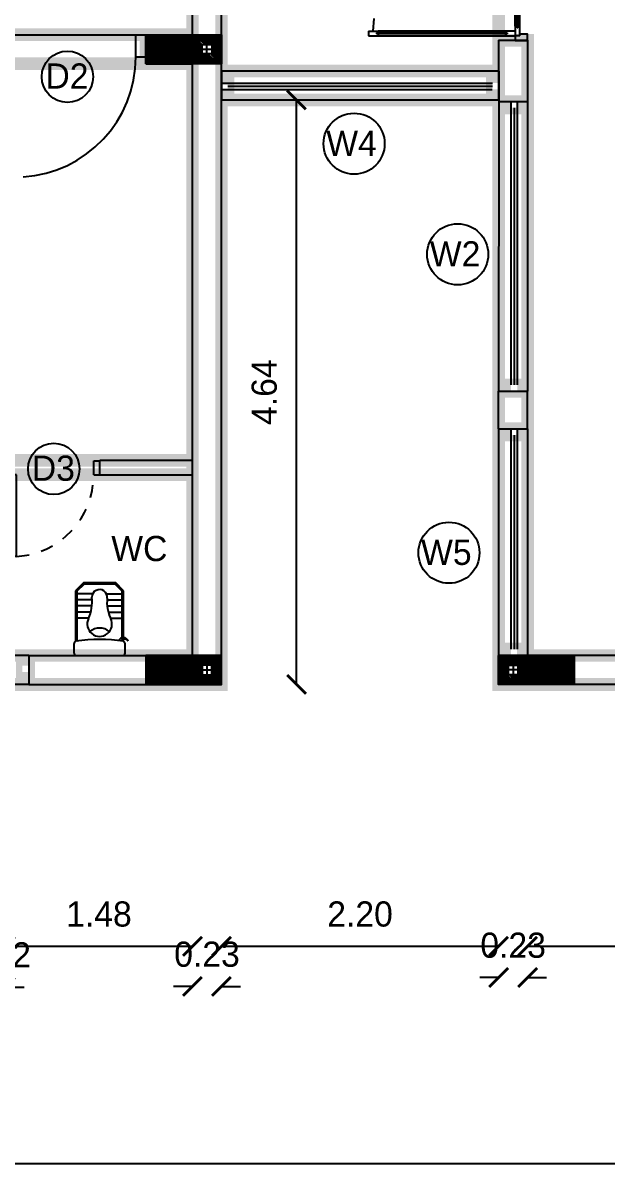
# Model space of a CAD drawing. Header units: metres. Extents: x 6101839 to 6102590, y -6659932 to -6659648.
# Drawn here: x 6102205.08 to 6102209.71, y -6659713.42 to -6659704.29 of the extents above; entities that cross this region are included whole.
import ezdxf

# ---------------------------------------------------------------- set-up
doc = ezdxf.new("R2010")
doc.units = ezdxf.units.M
doc.header["$LTSCALE"] = 500
doc.header["$MEASUREMENT"] = 0
doc.linetypes.add('HIDDEN', pattern=[0.375, 0.25, -0.125])
doc.layers.get('0').update_dxf_attribs({"linetype": 'CONTINUOUS'})
doc.layers.get('Defpoints').update_dxf_attribs({"linetype": 'CONTINUOUS'})
for name, color, linetype in [('Bldg', 44, 'CONTINUOUS'), ('BLK_1_FLR_1_BLT_UP_AREA', 26, 'CONTINUOUS'), ('BLK_1_FLR_1_CARPET_AREA', 25, 'CONTINUOUS'), ('BLK_1_FLR_1_URINAL', 235, 'CONTINUOUS'), ('BLK_1_FLR_1_WATER_CLOSET', 213, 'CONTINUOUS'), ('BLK_1_LVL_1_BLDG_FOOT_PRINT', 1, 'CONTINUOUS'), ('COL', 2, 'CONTINUOUS'), ('DIM', 205, 'CONTINUOUS'), ('DOORTEXT', 13, 'CONTINUOUS'), ('ED', 30, 'CONTINUOUS'), ('FURN', 156, 'CONTINUOUS'), ('FURN1', 252, 'CONTINUOUS'), ('FURNITURE', 252, 'CONTINUOUS'), ('FURNITURES', 252, 'CONTINUOUS'), ('HATCH', 15, 'CONTINUOUS'), ('TEXT', 4, 'CONTINUOUS'), ('TOILET', 8, 'CONTINUOUS'), ('W-SCH', 205, 'CONTINUOUS'), ('wall', 125, 'CONTINUOUS'), ('WALL TILE', 251, 'CONTINUOUS'), ('wall1', 125, 'CONTINUOUS'), ('WINDOWS', 252, 'CONTINUOUS')]:
    doc.layers.add(name, color=color, linetype=linetype)
doc.styles.add('RM', font='GOTHIC.TTF')
doc.styles.add('S2', font='GOTHIC.TTF')
doc.styles.add('USA TEXT', font='GOTHIC.TTF')
doc.dimstyles.new('1-100-ED', dxfattribs={"dimtxt": 0.2, "dimasz": 0.15, "dimexe": 0.18, "dimexo": 0.0625, "dimgap": 0.15, "dimtad": 1, "dimzin": 0, "dimdsep": 46, "dimtxsty": 'USA TEXT', "dimblk": 'ARCHTICK', "dimcen": 0.1, "dimse1": 1, "dimse2": 1, "dimclrd": 256, "dimclrt": 256, "dimadec": 0, "dimazin": 0, "dimtfac": 1, "dimtofl": 0, "dimtmove": 0, "dimatfit": 3, "dimldrblk": 'ARCHTICK', "dimfxl": 0.18, "dimtolj": 1, "dimtzin": 0, "dimarcsym": 0})

# ---------------------------------------------------------------- blocks, each defined once
blk = doc.blocks.new('NEWCOL')
at = {"layer": 'HATCH'}
h = blk.add_hatch(dxfattribs=at)
h.set_pattern_fill('ANSI31', color=256, scale=3, angle=270, style=0)
h.set_pattern_definition([(315, (-629970.926, -258732.088), (6.73519209, 6.73519209), [])])
h.paths.add_polyline_path([(0, 115), (-115, 115), (-115, 0), (-37.5, 0), (-37.5, 37.5), (0, 37.5)])
h.paths.add_polyline_path([(115, 115), (0, 115), (0, 37.5), (37.5, 37.5), (37.5, 0), (115, 0)])
h.paths.add_polyline_path([(115, 0), (37.5, 0), (37.5, -37.5), (0, -37.5), (0, -485), (115, -485)])
h.paths.add_polyline_path([(0, -37.5), (-37.5, -37.5), (-37.5, 0), (-115, 0), (-115, -485), (0, -485)])
at = {"layer": 'COL'}
for p, q in [((0, -485), (0, 115)), ((-115, 0), (115, 0))]:
    blk.add_line(p, q, dxfattribs=at)
for points in [[(-115, -485), (115, -485), (115, 115), (-115, 115)], [(-37.5, -37.5), (37.5, -37.5), (37.5, 37.5), (-37.5, 37.5)]]:
    blk.add_lwpolyline(points, close=True, dxfattribs=at)
blk = doc.blocks.new('PIO-DOOR 750')
at = {"layer": 'FURN1'}
for p, q in [((-110, -50), (-110, 0)), ((0, -50), (-110, -50)), ((0, -50), (0, 0)), ((-110, -700), (-110, -750)), ((0, -700), (-110, -700)), ((0, -662.5), (0, -750)), ((648.9, -662.5), (0, -662.5)), ((648.9, -700), (0, -700)), ((648.9, -662.5), (648.9, -700))]:
    blk.add_line(p, q, dxfattribs=at)
at = {"layer": 'FURN1', "linetype": 'HIDDEN', "ltscale": 0.5}
blk.add_arc((0, -700), 650, 3.3033, 90.00406, dxfattribs=at)
blk = doc.blocks.new('_ArchTick')
at = {"color": 0, "linetype": 'ByBlock', "const_width": 0.15}
blk.add_lwpolyline([(-0.5, -0.5), (0.5, 0.5)], dxfattribs=at)
blk = doc.blocks.new('*D293')
at = {"layer": 'Defpoints', "color": 0, "transparency": 16777216}
for p in [(6102204.8246, -6659709.0485), (6102204.9396, -6659709.062), (6102204.9396, -6659711.941)]:
    blk.add_point(p, dxfattribs=at)
at = {"layer": 'ED', "lineweight": -2, "transparency": 16777216}
for p, q in [((6102204.8246, -6659711.941), (6102204.6746, -6659711.941)), ((6102204.9396, -6659711.941), (6102205.0896, -6659711.941))]:
    blk.add_line(p, q, dxfattribs=at)
at = {"layer": 'ED', "lineweight": -2, "transparency": 16777216, "xscale": 0.15, "yscale": 0.15, "zscale": 0.15}
blk.add_blockref('_ArchTick', (6102204.8246, -6659711.941), dxfattribs=at)
at = {"layer": 'ED', "lineweight": -2, "transparency": 16777216, "xscale": 0.15, "yscale": 0.15, "zscale": 0.15, "rotation": 180}
blk.add_blockref('_ArchTick', (6102204.9396, -6659711.941), dxfattribs=at)
at = {"layer": 'ED', "transparency": 16777216, "insert": (6102204.8821, -6659711.6859), "char_height": 0.2, "attachment_point": 5, "style": 'USA TEXT'}
blk.add_mtext('\\A1;0.12', dxfattribs=at)
blk = doc.blocks.new('*D294')
at = {"layer": 'Defpoints', "color": 0, "transparency": 16777216}
for p in [(6102206.4246, -6659708.417), (6102204.9396, -6659709.062), (6102206.4246, -6659711.6165)]:
    blk.add_point(p, dxfattribs=at)
at = {"layer": 'ED', "lineweight": -2, "transparency": 16777216}
blk.add_line((6102204.9396, -6659711.6165), (6102206.4246, -6659711.6165), dxfattribs=at)
at = {"layer": 'ED', "lineweight": -2, "transparency": 16777216, "xscale": 0.15, "yscale": 0.15, "zscale": 0.15, "rotation": 180}
blk.add_blockref('_ArchTick', (6102204.9396, -6659711.6165), dxfattribs=at)
at = {"layer": 'ED', "lineweight": -2, "transparency": 16777216, "xscale": 0.15, "yscale": 0.15, "zscale": 0.15}
blk.add_blockref('_ArchTick', (6102206.4246, -6659711.6165), dxfattribs=at)
at = {"layer": 'ED', "transparency": 16777216, "insert": (6102205.6821, -6659711.3614), "char_height": 0.2, "attachment_point": 5, "style": 'USA TEXT'}
blk.add_mtext('\\A1;1.48', dxfattribs=at)
blk = doc.blocks.new('*D295')
at = {"layer": 'Defpoints', "color": 0, "transparency": 16777216}
for p in [(6102206.4246, -6659708.417), (6102206.6546, -6659708.5155), (6102206.6546, -6659711.9356)]:
    blk.add_point(p, dxfattribs=at)
at = {"layer": 'ED', "lineweight": -2, "transparency": 16777216}
for p, q in [((6102206.4246, -6659711.9356), (6102206.2746, -6659711.9356)), ((6102206.6546, -6659711.9356), (6102206.8046, -6659711.9356))]:
    blk.add_line(p, q, dxfattribs=at)
at = {"layer": 'ED', "lineweight": -2, "transparency": 16777216, "xscale": 0.15, "yscale": 0.15, "zscale": 0.15}
blk.add_blockref('_ArchTick', (6102206.4246, -6659711.9356), dxfattribs=at)
at = {"layer": 'ED', "lineweight": -2, "transparency": 16777216, "xscale": 0.15, "yscale": 0.15, "zscale": 0.15, "rotation": 180}
blk.add_blockref('_ArchTick', (6102206.6546, -6659711.9356), dxfattribs=at)
at = {"layer": 'ED', "transparency": 16777216, "insert": (6102206.5396, -6659711.6806), "char_height": 0.2, "attachment_point": 5, "style": 'USA TEXT'}
blk.add_mtext('\\A1;0.23', dxfattribs=at)
blk = doc.blocks.new('*D296')
at = {"layer": 'Defpoints', "color": 0, "transparency": 16777216}
for p in [(6102206.6546, -6659708.5155), (6102208.8543, -6659709.134), (6102208.8543, -6659711.6165)]:
    blk.add_point(p, dxfattribs=at)
at = {"layer": 'ED', "lineweight": -2, "transparency": 16777216}
blk.add_line((6102206.6546, -6659711.6165), (6102208.8543, -6659711.6165), dxfattribs=at)
at = {"layer": 'ED', "lineweight": -2, "transparency": 16777216, "xscale": 0.15, "yscale": 0.15, "zscale": 0.15, "rotation": 180}
blk.add_blockref('_ArchTick', (6102206.6546, -6659711.6165), dxfattribs=at)
at = {"layer": 'ED', "lineweight": -2, "transparency": 16777216, "xscale": 0.15, "yscale": 0.15, "zscale": 0.15}
blk.add_blockref('_ArchTick', (6102208.8543, -6659711.6165), dxfattribs=at)
at = {"layer": 'ED', "transparency": 16777216, "insert": (6102207.7544, -6659711.3614), "char_height": 0.2, "attachment_point": 5, "style": 'USA TEXT'}
blk.add_mtext('\\A1;2.20', dxfattribs=at)
blk = doc.blocks.new('*D297')
at = {"layer": 'Defpoints', "color": 0, "transparency": 16777216}
for p in [(6102209.0843, -6659708.958), (6102208.8543, -6659709.134), (6102209.0843, -6659711.8642)]:
    blk.add_point(p, dxfattribs=at)
at = {"layer": 'ED', "lineweight": -2, "transparency": 16777216}
for p, q in [((6102208.8543, -6659711.8642), (6102208.7043, -6659711.8642)), ((6102209.0843, -6659711.8642), (6102209.2343, -6659711.8642))]:
    blk.add_line(p, q, dxfattribs=at)
at = {"layer": 'ED', "lineweight": -2, "transparency": 16777216, "xscale": 0.15, "yscale": 0.15, "zscale": 0.15}
blk.add_blockref('_ArchTick', (6102208.8543, -6659711.8642), dxfattribs=at)
at = {"layer": 'ED', "lineweight": -2, "transparency": 16777216, "xscale": 0.15, "yscale": 0.15, "zscale": 0.15, "rotation": 180}
blk.add_blockref('_ArchTick', (6102209.0843, -6659711.8642), dxfattribs=at)
at = {"layer": 'ED', "transparency": 16777216, "insert": (6102208.9693, -6659711.6092), "char_height": 0.2, "attachment_point": 5, "style": 'USA TEXT'}
blk.add_mtext('\\A1;0.23', dxfattribs=at)
blk = doc.blocks.new('*D298')
at = {"layer": 'Defpoints', "color": 0, "transparency": 16777216}
for p in [(6102218.8543, -6659708.7925), (6102209.0843, -6659708.958), (6102218.8543, -6659711.6165)]:
    blk.add_point(p, dxfattribs=at)
at = {"layer": 'ED', "lineweight": -2, "transparency": 16777216}
blk.add_line((6102209.0843, -6659711.6165), (6102218.8543, -6659711.6165), dxfattribs=at)
at = {"layer": 'ED', "lineweight": -2, "transparency": 16777216, "xscale": 0.15, "yscale": 0.15, "zscale": 0.15, "rotation": 180}
blk.add_blockref('_ArchTick', (6102209.0843, -6659711.6165), dxfattribs=at)
at = {"layer": 'ED', "lineweight": -2, "transparency": 16777216, "xscale": 0.15, "yscale": 0.15, "zscale": 0.15}
blk.add_blockref('_ArchTick', (6102218.8543, -6659711.6165), dxfattribs=at)
at = {"layer": 'ED', "transparency": 16777216, "insert": (6102213.9693, -6659711.3614), "char_height": 0.2, "attachment_point": 5, "style": 'USA TEXT'}
blk.add_mtext('\\A1;9.77', dxfattribs=at)
blk = doc.blocks.new('A$C607F0CF8')
at = {"layer": 'FURNITURES', "color": 233}
for p, q in [((0, -342.4), (0, -267.5)), ((-37.5, -280), (-37.5, -342.4)), ((-37.5, -342.4), (-21.9, -342.4)), ((-21.9, -329.9), (-15.6, -329.9)), ((-21.9, -342.4), (-21.9, -329.9)), ((-15.6, -342.4), (-15.6, -329.9)), ((-15.6, -342.4), (0, -342.4)), ((-37.4, -2180), (-37.4, -2117.6)), ((-37.4, -2117.6), (-21.8, -2117.6)), ((-21.8, -2117.6), (-21.8, -2130.1)), ((-21.8, -2130.1), (-15.6, -2130.1)), ((-15.6, -2117.6), (0, -2117.6)), ((-15.6, -2117.6), (-15.6, -2130.1)), ((0, -2117.6), (0, -2192.5))]:
    blk.add_line(p, q, dxfattribs=at)
at = {"layer": 'FURNITURES', "color": 250}
for p, q in [((-37.4, -2117.6), (-37.5, -342.4)), ((-21.8, -2117.6), (-21.9, -329.9)), ((-15.6, -2117.6), (-15.6, -329.9)), ((0, -2117.6), (0, -342.4))]:
    blk.add_line(p, q, dxfattribs=at)
at = {"layer": 'FURNITURES', "color": 250, "linetype": 'HIDDEN', "ltscale": 0.5}
for centre, radius, start, end in [((-284.9, -219.4), 847, 286.98349, 356.74918), ((-37.4, -2192.5), 1163, 1.84777, 90.00146)]:
    blk.add_arc(centre, radius, start, end, dxfattribs=at)
at = {"layer": 'wall', "color": 7}
for p, q in [((-37.5, -267.5), (0, -267.5)), ((-37.5, -267.5), (-37.5, -280)), ((0, -230), (74.9, -230)), ((0, -230), (0, -267.5)), ((74.9, -267.5), (0, -267.5)), ((62.5, -245.6), (62.5, -251.9)), ((74.9, -245.6), (62.5, -245.6)), ((74.9, -251.9), (62.5, -251.9)), ((74.9, -230), (74.9, -245.6)), ((74.9, -230), (486.3, -230)), ((74.9, -245.6), (498.8, -245.6)), ((74.9, -251.9), (498.8, -251.8)), ((74.9, -251.9), (74.9, -267.5)), ((486.3, -267.5), (74.9, -267.5)), ((560.8, -230), (486.3, -230)), ((486.3, -230), (486.3, -245.6)), ((486.3, -245.6), (498.8, -245.6)), ((486.3, -251.8), (486.3, -267.5)), ((486.3, -251.8), (498.8, -251.8)), ((560.8, -267.5), (486.3, -267.5)), ((498.8, -245.6), (498.8, -251.8)), ((560.8, -230), (560.8, -267.5)), ((-37.4, -2192.5), (-37.4, -2180)), ((-37.4, -2192.5), (0, -2192.5)), ((0, -2155.1), (75, -2155.1)), ((0, -2155.1), (0, -2192.5)), ((75, -2192.5), (0, -2192.5)), ((62.5, -2170.7), (62.5, -2176.9)), ((75, -2170.7), (62.5, -2170.7)), ((75, -2176.9), (62.5, -2176.9)), ((75, -2155.1), (1087.5, -2155)), ((75, -2155.1), (75, -2170.7)), ((75, -2170.7), (1100, -2170.6)), ((75, -2176.9), (75, -2192.5)), ((75, -2176.9), (1100, -2176.9)), ((1087.5, -2192.5), (75, -2192.5)), ((1162.4, -2155), (1087.5, -2155)), ((1087.5, -2155), (1087.5, -2170.6)), ((1087.5, -2170.6), (1100, -2170.6)), ((1087.5, -2176.9), (1087.5, -2192.5)), ((1087.5, -2176.9), (1100, -2176.9)), ((1162.4, -2192.5), (1087.5, -2192.5)), ((1100, -2170.6), (1100, -2176.9)), ((1162.4, -2155), (1162.4, -2192.5))]:
    blk.add_line(p, q, dxfattribs=at)
for points in [[(0, -267.5), (0, -230), (-99.9, -230), (-99.9, -280), (-37.5, -280)], [(0, -2192.5), (0, -2230), (-99.9, -2230), (-99.9, -2180), (-37.4, -2180)]]:
    blk.add_lwpolyline(points, dxfattribs=at)
blk = doc.blocks.new('*D878')
at = {"layer": 'Defpoints', "color": 0, "transparency": 16777216}
for p in [(6102197.4196, -6659709.19), (6102257.8744, -6659709.189), (6102257.8744, -6659713.3415)]:
    blk.add_point(p, dxfattribs=at)
at = {"layer": 'ED', "lineweight": -2, "transparency": 16777216}
blk.add_line((6102197.4196, -6659713.3415), (6102257.8744, -6659713.3415), dxfattribs=at)
at = {"layer": 'ED', "lineweight": -2, "transparency": 16777216, "xscale": 0.15, "yscale": 0.15, "zscale": 0.15, "rotation": 180}
blk.add_blockref('_ArchTick', (6102197.4196, -6659713.3415), dxfattribs=at)
at = {"layer": 'ED', "lineweight": -2, "transparency": 16777216, "xscale": 0.15, "yscale": 0.15, "zscale": 0.15}
blk.add_blockref('_ArchTick', (6102257.8744, -6659713.3415), dxfattribs=at)
at = {"layer": 'ED', "transparency": 16777216, "insert": (6102227.647, -6659713.0864), "char_height": 0.2, "attachment_point": 5, "style": 'USA TEXT'}
blk.add_mtext('\\A1;60.45', dxfattribs=at)
blk = doc.blocks.new('WC')
at = {"layer": 'FURN'}
for p, q in [((-202.2, 17.2), (-202.2, 95.6)), ((202.2, 17.2), (202.2, 95.6)), ((-184.9, 0), (184.9, 0))]:
    blk.add_line(p, q, dxfattribs=at)
for centre, major_axis, start_param, end_param in [((-184.9, 95.6), (17.2, 1.6), 1.633768, 3.046673), ((0, -1065.8), (1193.3, 0), 1.412905, 1.728687), ((187.3, 99.3), (42.2, 0.3), 0.348549, 2.672025), ((196.2, 93.8), (36.7, -0.3), 0.590762, 2.508204), ((184.9, 95.6), (17.2, -1.6), 0.09492, 1.507825), ((-184.9, 17.2), (17.1, 2.3), 3.009476, 4.580273), ((184.9, 17.2), (17.1, -2.3), -1.43868, 0.132116)]:
    blk.add_ellipse(centre, major_axis=major_axis, ratio=1, start_param=start_param, end_param=end_param, dxfattribs=at)
at = {"layer": 'TOILET'}
for p, q in [((-127.7, 576.5), (-190, 514.1)), ((-123.5, 566.5), (-180, 510)), ((127.7, 576.5), (-127.7, 576.5)), ((123.5, 566.5), (-123.5, 566.5)), ((180, 510), (123.5, 566.5)), ((190, 514.1), (127.7, 576.5)), ((-190, 514.1), (-190, 114.8)), ((-180, 510), (-180, 118.9)), ((-54.9, 489), (-180, 489)), ((54.9, 489), (180, 489)), ((180, 140.8), (180, 510)), ((190, 141.3), (190, 514.1)), ((-59.3, 441), (-180, 441)), ((-59.9, 393), (-180, 393)), ((59.3, 441), (180, 441)), ((59.9, 393), (180, 393)), ((-68.6, 345), (-180, 345)), ((-86.2, 297), (-180, 297)), ((68.6, 345), (180, 345)), ((86.2, 297), (180, 297)), ((-190, 114.8), (-187.8, 112.6)), ((-180, 118.9), (-175.5, 114.5)), ((175.5, 114.5), (180, 118.9)), ((180, 118.9), (180, 126.7)), ((187.8, 112.6), (190, 114.8)), ((190, 114.8), (190, 129.9))]:
    blk.add_line(p, q, dxfattribs=at)
for centre, radius, start, end in [((-392.4, 428.7), 333, 335.87153, 5.79272), ((0, 462.5), 61.1, 352.86275, 180.22138), ((346.6, 420.2), 288, 173.08413, 206.15395), ((0, 250.1), 98.1, 153.84605, 26.15395)]:
    blk.add_arc(centre, radius, start, end, dxfattribs=at)
at = {"layer": 'WALL TILE', "ltscale": 0.5}
blk.add_arc((0, 98.4), 119.4, 49.72364, 130.27636, dxfattribs=at)
blk = doc.blocks.new('*D1233')
at = {"layer": 'Defpoints', "color": 0, "transparency": 16777216}
for p in [(6102206.6547, -6659704.8958), (6102207.2499, -6659704.8958), (6102206.6546, -6659709.5375)]:
    blk.add_point(p, dxfattribs=at)
at = {"layer": 'ED', "lineweight": -2, "transparency": 16777216}
blk.add_line((6102207.2498, -6659709.5375), (6102207.2499, -6659704.8958), dxfattribs=at)
at = {"layer": 'ED', "lineweight": -2, "transparency": 16777216, "xscale": 0.15, "yscale": 0.15, "zscale": 0.15}
for p, rotation in [((6102207.2499, -6659704.8958), 89.99854407436122), ((6102207.2498, -6659709.5375), 269.9985440743612)]:
    blk.add_blockref('_ArchTick', p, dxfattribs=dict(at, rotation=rotation))
at = {"layer": 'ED', "transparency": 16777216, "insert": (6102206.9948, -6659707.2166), "char_height": 0.2, "attachment_point": 5, "rotation": 89.99854, "style": 'USA TEXT'}
blk.add_mtext('\\A1;4.64', dxfattribs=at)

msp = doc.modelspace()

# ---------------------------------------------------------------- linework, layer by layer
at = {"layer": 'Bldg', "linetype": 'ByBlock'}
for p, q in [((6102205.68956, -6659707.87248), (6102205.68956, -6659707.75748)), ((6102205.68956, -6659707.75748), (6102206.42456, -6659707.75748)), ((6102205.68956, -6659707.87248), (6102206.42456, -6659707.87248))]:
    msp.add_line(p, q, dxfattribs=at)
at = {"layer": 'BLK_1_FLR_1_BLT_UP_AREA', "color": 26, "linetype": 'Continuous', "const_width": 0.1}
msp.add_lwpolyline([(6102264.77616, -6659709.68897), (6102257.87431, -6659709.68897), (6102257.87431, -6659709.53746), (6102237.64432, -6659709.53742), (6102237.64402, -6659704.84323), (6102235.44432, -6659704.84323), (6102235.44432, -6659708.2441), (6102231.28432, -6659708.2441), (6102231.28432, -6659704.84373), (6102229.08432, -6659704.84373), (6102229.08432, -6659709.53746), (6102208.85433, -6659709.53746), (6102208.85442, -6659704.89564), (6102206.65468, -6659704.89578), (6102206.65456, -6659709.53746), (6102197.41957, -6659709.53746), (6102197.41957, -6659704.37868), (6102199.61957, -6659704.37868), (6102199.61957, -6659701.95746), (6102198.11957, -6659701.95746), (6102198.11957, -6659697.79746)], dxfattribs=at)
at = {"layer": 'BLK_1_FLR_1_CARPET_AREA', "color": 15, "const_width": 0.1}
msp.add_lwpolyline([(6102229.08432, -6659701.07798), (6102222.85433, -6659701.07798), (6102222.85433, -6659703.30746), (6102221.05433, -6659703.30746), (6102221.05433, -6659701.07746), (6102216.88432, -6659701.07746), (6102216.88432, -6659703.30746), (6102215.08432, -6659703.30746), (6102215.08432, -6659701.07746), (6102208.85433, -6659701.07746), (6102208.85457, -6659704.66557), (6102206.65456, -6659704.66571), (6102206.65456, -6659701.72746), (6102206.42456, -6659701.72746), (6102206.42456, -6659704.37868), (6102199.84957, -6659704.37746), (6102199.84957, -6659701.95746), (6102204.48309, -6659701.95746), (6102204.48309, -6659701.72746), (6102198.34957, -6659701.72745), (6102198.34957, -6659698.02746)], dxfattribs=at)
for points in [[(6102209.08433, -6659709.30746), (6102218.85435, -6659709.30746), (6102218.85433, -6659703.53746), (6102214.85432, -6659703.53746), (6102214.85432, -6659703.30746), (6102215.08432, -6659703.30746), (6102215.08427, -6659701.30745), (6102209.08433, -6659701.30746), (6102209.08433, -6659702.42236), (6102208.85442, -6659702.42237), (6102208.85426, -6659704.42246), (6102209.08433, -6659704.42246)], [(6102206.42456, -6659709.30743), (6102197.64957, -6659709.30746), (6102197.64957, -6659704.60868), (6102204.93956, -6659704.60868), (6102204.93955, -6659704.37871), (6102206.05456, -6659704.37871), (6102206.05456, -6659704.60868), (6102206.42456, -6659704.60868)]]:
    msp.add_lwpolyline(points, close=True, dxfattribs=at)
at = {"layer": 'BLK_1_FLR_1_URINAL', "ltscale": 400, "const_width": 0.1}
msp.add_lwpolyline([(6102206.42456, -6659704.60868), (6102206.42456, -6659707.75748), (6102197.64957, -6659707.75748), (6102197.64957, -6659704.60868)], close=True, dxfattribs=at)
at = {"layer": 'BLK_1_FLR_1_WATER_CLOSET', "const_width": 0.1}
msp.add_lwpolyline([(6102204.93956, -6659709.30748), (6102206.42456, -6659709.30748), (6102206.42456, -6659707.87248), (6102204.93956, -6659707.87248)], close=True, dxfattribs=at)
at = {"layer": 'BLK_1_LVL_1_BLDG_FOOT_PRINT', "ltscale": 400, "const_width": 0.1}
msp.add_lwpolyline([(6102264.77616, -6659709.69086), (6102257.87431, -6659709.69086), (6102257.87431, -6659709.53935), (6102237.64432, -6659709.53932), (6102237.64402, -6659704.84512), (6102235.44432, -6659704.84512), (6102235.44432, -6659708.24599), (6102231.28432, -6659708.24599), (6102231.28432, -6659704.84562), (6102229.08432, -6659704.84562), (6102229.08432, -6659709.53935), (6102208.85433, -6659709.53935), (6102208.85442, -6659704.89753), (6102206.65468, -6659704.89767), (6102206.65456, -6659709.53935), (6102197.41957, -6659709.53935), (6102197.41957, -6659704.38057), (6102199.61957, -6659704.38057), (6102199.61957, -6659701.95935), (6102198.11957, -6659701.95935), (6102198.11957, -6659697.79935)], dxfattribs=at)
at = {"layer": 'ED', "linetype": 'ByBlock'}
msp.add_line((6102205.0162, -6659704.37871), (6102205.97456, -6659704.38047), dxfattribs=at)
at = {"layer": 'FURN1', "linetype": 'ByBlock'}
for p, q in [((6102205.97456, -6659704.37868), (6102206.05456, -6659704.37868)), ((6102205.97457, -6659704.55468), (6102205.97456, -6659704.37868)), ((6102205.97457, -6659704.55468), (6102206.05457, -6659704.55468))]:
    msp.add_line(p, q, dxfattribs=at)
at = {"layer": 'FURN1', "const_width": 0.1}
for points in [[(6102206.65467, -6659704.76277), (6102206.70467, -6659704.76277), (6102206.70467, -6659704.81277), (6102206.65467, -6659704.81277)], [(6102206.6553, -6659704.76278), (6102206.7053, -6659704.76277), (6102206.7053, -6659704.81277), (6102206.6553, -6659704.81278)], [(6102208.85376, -6659704.76263), (6102208.80376, -6659704.76263), (6102208.80376, -6659704.81263), (6102208.85376, -6659704.81263)], [(6102208.85438, -6659704.76263), (6102208.80438, -6659704.76263), (6102208.80439, -6659704.81263), (6102208.85439, -6659704.81263)], [(6102208.95162, -6659704.90868), (6102208.95162, -6659704.95868), (6102209.00162, -6659704.95869), (6102209.00162, -6659704.90869)], [(6102208.95163, -6659704.90931), (6102208.95162, -6659704.95931), (6102209.00162, -6659704.95931), (6102209.00163, -6659704.90931)], [(6102208.95148, -6659707.20844), (6102208.95148, -6659707.15844), (6102209.00148, -6659707.15845), (6102209.00148, -6659707.20845)], [(6102208.95148, -6659707.20907), (6102208.95148, -6659707.15907), (6102209.00148, -6659707.15907), (6102209.00148, -6659707.20907)], [(6102208.95147, -6659707.50707), (6102208.95147, -6659707.55707), (6102209.00147, -6659707.55707), (6102209.00147, -6659707.50707)], [(6102208.95147, -6659707.50769), (6102208.95147, -6659707.55769), (6102209.00147, -6659707.55769), (6102209.00147, -6659707.50769)], [(6102208.95133, -6659709.30682), (6102208.95133, -6659709.25682), (6102209.00133, -6659709.25683), (6102209.00133, -6659709.30683)], [(6102208.95133, -6659709.30745), (6102208.95133, -6659709.25745), (6102209.00133, -6659709.25745), (6102209.00133, -6659709.30745)], [(6102205.12456, -6659709.4394), (6102205.07455, -6659709.4394), (6102205.07455, -6659709.38946), (6102205.12456, -6659709.38942)]]:
    msp.add_lwpolyline(points, close=True, dxfattribs=at)
at = {"layer": 'FURN1', "linetype": 'HIDDEN', "ltscale": 0.5}
msp.add_arc((6102205.01956, -6659704.55471), 0.955, 273.602094, 0.001761, dxfattribs=at)
at = {"layer": 'FURNITURE', "linetype": 'ByBlock', "ltscale": 0.2}
for p, q in [((6102206.6553, -6659704.76278), (6102208.80438, -6659704.76263)), ((6102206.6553, -6659704.81278), (6102208.80376, -6659704.81264)), ((6102208.95163, -6659704.90931), (6102208.95148, -6659707.15907)), ((6102209.00163, -6659704.90931), (6102209.00149, -6659707.15845)), ((6102208.95147, -6659707.50769), (6102208.95133, -6659709.25745)), ((6102209.00147, -6659707.50769), (6102209.00133, -6659709.25683))]:
    msp.add_line(p, q, dxfattribs=at)
at = {"layer": 'FURNITURE', "color": 4, "linetype": 'ByBlock', "ltscale": 0.2}
for p, q in [((6102206.7053, -6659704.78777), (6102208.80438, -6659704.78764)), ((6102208.97662, -6659704.95931), (6102208.97649, -6659707.15907)), ((6102208.97647, -6659707.55769), (6102208.97633, -6659709.25745))]:
    msp.add_line(p, q, dxfattribs=at)
at = {"layer": 'W-SCH'}
for centre, radius in [((6102205.43157, -6659704.71223), 0.20375), ((6102207.70731, -6659705.24396), 0.24242), ((6102208.52944, -6659706.12191), 0.24242), ((6102205.32362, -6659707.82614), 0.20375), ((6102208.45989, -6659708.49197), 0.24242)]:
    msp.add_circle(centre, radius, dxfattribs=at)
at = {"layer": 'wall1', "linetype": 'ByBlock'}
for p, q in [((6102206.42456, -6659704.37868), (6102206.42456, -6659701.72746)), ((6102206.65456, -6659709.53746), (6102206.65456, -6659701.72746)), ((6102206.05456, -6659704.37868), (6102206.42456, -6659704.37868)), ((6102208.85426, -6659704.42246), (6102208.85455, -6659704.90868)), ((6102208.85433, -6659704.42246), (6102209.08433, -6659704.42246)), ((6102209.08426, -6659704.42246), (6102209.08455, -6659704.90869)), ((6102206.05456, -6659704.60868), (6102206.42456, -6659704.60868)), ((6102206.42456, -6659709.30746), (6102206.42456, -6659704.60868)), ((6102206.65467, -6659704.66571), (6102206.65468, -6659704.89578)), ((6102208.85438, -6659704.66564), (6102208.85439, -6659704.89564)), ((6102208.85439, -6659704.89564), (6102208.85442, -6659704.89564)), ((6102208.85455, -6659704.90868), (6102209.08455, -6659704.90869)), ((6102208.85441, -6659707.20906), (6102209.08441, -6659707.20907)), ((6102208.85441, -6659707.50706), (6102208.85441, -6659707.20906)), ((6102209.08441, -6659707.50707), (6102209.08441, -6659707.20907)), ((6102208.85441, -6659707.50706), (6102209.08447, -6659707.50707)), ((6102208.85433, -6659709.00744), (6102208.85433, -6659709.53742)), ((6102209.08433, -6659709.00746), (6102209.08433, -6659709.30746)), ((6102205.12456, -6659709.30743), (6102205.12456, -6659709.53743)), ((6102205.12456, -6659709.30743), (6102206.42456, -6659709.30743)), ((6102208.85433, -6659709.30744), (6102209.08433, -6659709.30746)), ((6102210.16935, -6659709.30749), (6102208.85435, -6659709.30742)), ((6102205.12456, -6659709.53743), (6102206.65456, -6659709.53746)), ((6102210.16933, -6659709.53749), (6102208.85433, -6659709.53742))]:
    msp.add_line(p, q, dxfattribs=at)
at = {"layer": 'WINDOWS', "linetype": 'ByBlock'}
for p, q in [((6102206.65467, -6659704.66571), (6102208.85438, -6659704.66557)), ((6102206.65468, -6659704.89571), (6102208.85439, -6659704.89557)), ((6102208.85455, -6659704.90868), (6102208.85441, -6659707.20906)), ((6102209.08455, -6659704.90869), (6102209.08441, -6659707.20907)), ((6102208.85441, -6659707.50706), (6102208.85426, -6659709.30744)), ((6102209.08441, -6659707.50707), (6102209.08426, -6659709.30746)), ((6102205.12456, -6659709.30743), (6102198.24957, -6659709.30743)), ((6102205.12456, -6659709.53743), (6102198.24957, -6659709.53743))]:
    msp.add_line(p, q, dxfattribs=at)

# ---------------------------------------------------------------- block references
at = {"layer": 'COL', "yscale": 0.001, "zscale": 0.001}
for p, xscale, rotation in [((6102206.53956, -6659704.49368), -0.001, 270), ((6102206.53956, -6659709.42246), 0.001, 270), ((6102208.96933, -6659709.42246), -0.001, 90)]:
    msp.add_blockref('NEWCOL', p, dxfattribs=dict(at, xscale=xscale, rotation=rotation))
at = {"layer": 'DIM', "xscale": -0.001, "yscale": 0.001, "zscale": 0.001}
msp.add_blockref('A$C607F0CF8', (6102208.98446, -6659702.19394), dxfattribs=at)
at = {"layer": 'ED', "xscale": 0.001, "yscale": 0.001, "zscale": 0.001}
msp.add_blockref('WC', (6102205.68731, -6659709.30746), dxfattribs=at)
at = {"layer": 'FURN1', "xscale": 0.001, "yscale": 0.001, "zscale": 0.001, "rotation": 269.9984148625039}
msp.add_blockref('PIO-DOOR 750', (6102205.69081, -6659707.8725), dxfattribs=at)

# ---------------------------------------------------------------- texts
at = {"layer": 'DOORTEXT', "color": 3, "style": 'RM'}
for s, p in [('D2', (6102205.25726, -6659704.80614)), ('W4', (6102207.48612, -6659705.34035)), ('W2', (6102208.30825, -6659706.2183)), ('D3', (6102205.14931, -6659707.92004)), ('W5', (6102208.23869, -6659708.58836))]:
    msp.add_text(s, height=0.2, dxfattribs=at).set_placement(p)
at = {"layer": 'TEXT', "color": 7, "style": 'S2'}
msp.add_text('WC', height=0.2, dxfattribs=at).set_placement((6102205.77981, -6659708.55809))

# ---------------------------------------------------------------- dimensions: what is measured, and where the dimension line sits
at = {"layer": 'ED'}
dim = msp.add_linear_dim(base=(6102207.24987, -6659704.89579), p1=(6102206.65456, -6659709.53746), p2=(6102206.65468, -6659704.89578), angle=89.998544, dimstyle='1-100-ED', dxfattribs=at)
dim.commit()
dim.dimension.update_dxf_attribs({"geometry": '*D1233', "text_midpoint": (6102207.24981, -6659707.21663), "dimtype": 161})
for base, p1, p2, picture, middle in [((6102206.424559646, -6659711.616467847), (6102204.939559648, -6659709.061967846), (6102206.424559646, -6659708.416967845), '*D294', (6102205.682059648, -6659711.361437256)), ((6102208.85428, -6659711.61647), (6102206.65456, -6659708.51547), (6102208.85428, -6659709.13397), '*D296', (6102207.75442, -6659711.36144)), ((6102218.85433, -6659711.61647), (6102209.08429, -6659708.95797), (6102218.85433, -6659708.79247), '*D298', (6102213.96931, -6659711.36144)), ((6102257.87437, -6659713.34147), (6102197.41957, -6659709.18997), (6102257.87437, -6659709.18897), '*D878', (6102227.64697, -6659713.08644))]:
    dim = msp.add_linear_dim(base=base, p1=p1, p2=p2, dimstyle='1-100-ED', dxfattribs=at)
    dim.commit()
    dim.dimension.update_dxf_attribs({"geometry": picture, "text_midpoint": middle})
for base, p1, p2, picture, middle in [((6102206.65456, -6659711.93564), (6102206.42456, -6659708.41697), (6102206.65456, -6659708.51547), '*D295', (6102206.53956, -6659711.93564)), ((6102209.08429, -6659711.86418), (6102208.85428, -6659709.13397), (6102209.08429, -6659708.95797), '*D297', (6102208.96928, -6659711.86418)), ((6102204.9395596478, -6659711.9409695622), (6102204.8245596476, -6659709.0484678466), (6102204.9395596478, -6659709.061967846), '*D293', (6102204.8820596477, -6659711.9409695622))]:
    dim = msp.add_linear_dim(base=base, p1=p1, p2=p2, dimstyle='1-100-ED', dxfattribs=at)
    dim.commit()
    dim.dimension.update_dxf_attribs({"geometry": picture, "text_midpoint": middle, "dimtype": 160})

doc.saveas('drawing.dxf')
